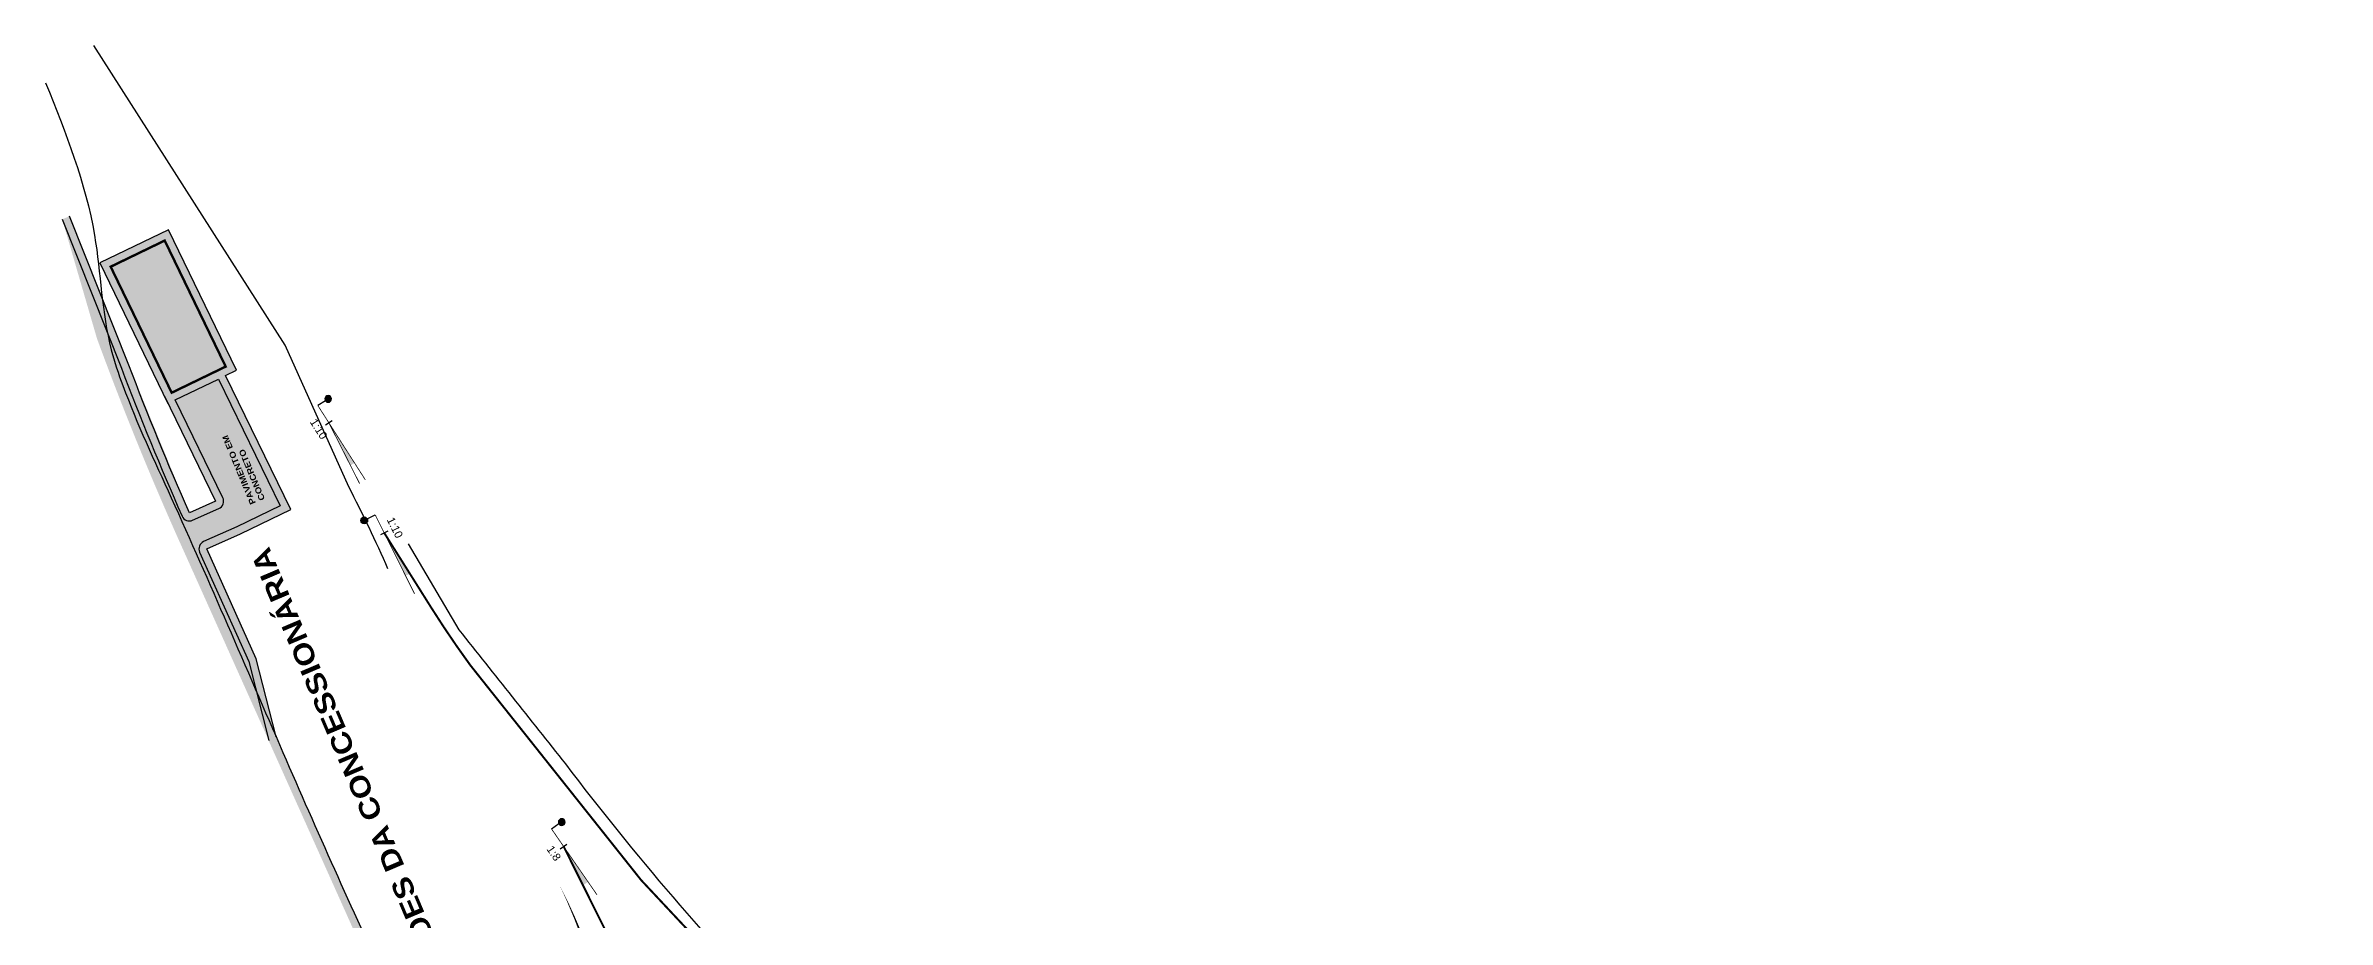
# Model space of a CAD drawing. Header units: metres. Extents: x 286532 to 329498, y 7396783 to 7466136.
# Drawn here: x 308363 to 308934, y 7433181 to 7433400 of the extents above; entities that cross this region are included whole.
import ezdxf
from ezdxf.enums import TextEntityAlignment as Align

# ---------------------------------------------------------------- set-up
doc = ezdxf.new("R2010")
doc.units = ezdxf.units.M
doc.header["$LTSCALE"] = 10
for name, color, linetype, lineweight in [('_AUXILIAR', 7, 'Continuous', 30), ('_HATCH CALÇADA PÁTIO JUNDIAI', 254, 'Continuous', 30), ('_HATCH_VIÁRIO JUNDIAI', 252, 'Continuous', 30), ('U-HZ-PATIO-JUNDIAI-VIAS', 7, 'Continuous', 30)]:
    doc.layers.add(name, color=color, linetype=linetype, lineweight=lineweight)
for name, color, linetype in [('_EDIFICACOES_PATIO_JUNDIAI', 40, 'Continuous'), ('_LIMITES', 130, 'FENCELINE2'), ('_VIA DE TESTE', 130, 'Continuous'), ('TEXTO', 3, 'Continuous'), ('U-HZ-AMV', 3, 'Continuous')]:
    doc.layers.add(name, color=color, linetype=linetype)
doc.styles.add('ARIAL', font='arial.ttf')
doc.styles.add('ARIAL_NEGRITO', font='ariblk.ttf')
doc.linetypes.add('FENCELINE2', pattern='A,0.25,-0.1,[132,ltypeshp.shx,S=0.1,R=0,X=-0.1,Y=0],-0.1,1', length=1.45)

# ---------------------------------------------------------------- blocks, each defined once
blk = doc.blocks.new('AMV 1_10 METADE')
at = {"layer": 'U-HZ-AMV'}
h = blk.add_hatch(color=250, dxfattribs=at)
h.dxf.hatch_style = 1
h.paths.add_polyline_path([(11.97, 1.2), (0, 0), (11.97, 0)])
at = {"layer": 'U-HZ-AMV', "ltscale": 5}
blk.add_hatch(color=256, dxfattribs=at).paths.add_polyline_path([(-4.2, -3.07, 1), (-5.86, -3.07, 1)])
for p, q in [((-5.03, -2.23), (-5.03, 0)), ((0, 1), (0, -1))]:
    blk.add_line(p, q, dxfattribs=at)
at = {"layer": 'U-HZ-AMV', "const_width": 0.2, "flags": 128}
for points in [[(-5.03, 0), (17, 0)], [(0, 0), (17, 1.7)]]:
    blk.add_lwpolyline(points, dxfattribs=at)
at = {"layer": 'U-HZ-AMV', "ltscale": 5}
blk.add_circle((-5.03, -3.07), 0.833, dxfattribs=at)
at = {"layer": 'U-HZ-AMV', "style": 'ARIAL'}
blk.add_attdef('1:10', text='', height=2, dxfattribs=at).set_placement((0, 3), align=Align.MIDDLE_CENTER)
blk = doc.blocks.new('A$C5B173561')
at = {"layer": '_VIA DE TESTE', "lineweight": 30, "const_width": 0.5, "flags": 128}
blk.add_lwpolyline([(309032.97, 7432788.3), (308779.58, 7432971.19, 0.00219), (308767.11, 7432980.11), (308664.02, 7433053.15, -0.080975), (308469.3, 7433245.01, -0.017368), (308459.55, 7433259.37), (308447.76, 7433278.11)], format="xyb", dxfattribs=at)
at = {"layer": 'U-HZ-PATIO-JUNDIAI-VIAS'}
blk.add_lwpolyline([(308434.47, 7433304.79, 0, 0, 0), (308491.37, 7433190.53, 0, 0.5, -0.023796), (308497.12, 7433177.47, 0.5, 0.5, 0), (308506.08, 7433154.15, 0.5, 0.5, 0.05209), (308524.94, 7433117.12, 0.5, 0.5, 0), (308566.62, 7433052.81, 0, 0, 0)], format="xyseb", dxfattribs=at)
at = {"layer": '_AUXILIAR', "ltscale": 0.7}
ref = blk.add_blockref('AMV 1_10 METADE', (308433.88, 7433305.71), dxfattribs=dict(at, xscale=-1, rotation=122.5721779228923))
ref.add_attrib('1:10', '1:10', dxfattribs={"layer": 'U-HZ-AMV', "ltscale": 0.7, "height": 2, "rotation": 302.5722, "style": 'ARIAL'}).set_placement((308431.38, 7433304.11), align=Align.MIDDLE_CENTER)
at = {"layer": '_AUXILIAR', "ltscale": 0.7, "rotation": 296.4737896136425}
blk.add_blockref('AMV 1_10 METADE', (308447.76, 7433278.11), dxfattribs=at).add_auto_attribs({'1:10': '1:10'})
blk = doc.blocks.new('AMV 1_8 - METADE')
at = {"layer": 'U-HZ-AMV'}
h = blk.add_hatch(color=250, dxfattribs=at)
h.dxf.hatch_style = 1
h.paths.add_polyline_path([(10.74, 1.53), (0, 0), (10.74, 0)])
at = {"layer": 'U-HZ-AMV', "ltscale": 5}
blk.add_hatch(color=256, dxfattribs=at).paths.add_polyline_path([(-4.46, -3.07, 1), (-6.12, -3.07, 1)])
for p, q in [((-5.29, -2.23), (-5.29, 0)), ((0, 1), (0, -1))]:
    blk.add_line(p, q, dxfattribs=at)
at = {"layer": 'U-HZ-AMV', "ltscale": 5, "const_width": 0.2, "flags": 128}
blk.add_lwpolyline([(-5.29, 0), (14.7, 0)], dxfattribs=at)
at = {"layer": 'U-HZ-AMV', "const_width": 0.2, "flags": 128}
blk.add_lwpolyline([(0, 0), (14.7, 2.1)], dxfattribs=at)
at = {"layer": 'U-HZ-AMV', "ltscale": 5}
blk.add_circle((-5.29, -3.07), 0.833, dxfattribs=at)
at = {"layer": 'U-HZ-AMV', "style": 'ARIAL'}
blk.add_attdef('1:8', text='', height=2, dxfattribs=at).set_placement((0, 3), align=Align.MIDDLE_CENTER)
blk = doc.blocks.new('A$C5E787E11')
at = {"layer": 'U-HZ-PATIO-JUNDIAI-VIAS'}
for points in [[(308471.72, 7433229.99, 0, 0, 0), (308508.15, 7433177.2, 0, 0.5, 0.061778), (308528.61, 7433154.21, 0.5, 0.5, 0), (308576.3, 7433112.38, 0.5, 0.5, 0.012674), (308604.25, 7433088.52, 0.5, 0.5, 0), (308606.29, 7433086.87, 0.5, 0.5, 0), (308608.34, 7433085.22, 0.5, 0.5, 0), (308610.4, 7433083.58, 0.5, 0.5, 0), (308612.46, 7433081.95, 0.5, 0.5, 0), (308614.52, 7433080.33, 0.5, 0.5, 0), (308616.59, 7433078.71, 0.5, 0.5, 0), (308618.66, 7433077.1, 0.5, 0.5, 0), (308620.74, 7433075.5, 0.5, 0.5, 0), (308622.82, 7433073.9, 0.5, 0.5, 0), (308624.9, 7433072.31, 0.5, 0.5, 0), (308626.98, 7433070.73, 0.5, 0.5, 0), (308629.07, 7433069.15, 0.5, 0.5, 0), (308631.15, 7433067.58, 0.5, 0.5, 0), (308633.24, 7433066.02, 0.5, 0.5, 0), (308635.34, 7433064.45, 0.5, 0.5, 0), (308637.43, 7433062.9, 0.5, 0.5, 0), (308639.52, 7433061.35, 0.5, 0.5, 0), (308641.62, 7433059.8, 0.5, 0.5, 0), (308643.71, 7433058.26, 0.5, 0.5, 0), (308645.81, 7433056.72, 0.5, 0.5, 0), (308647.91, 7433055.19, 0.5, 0.5, 0), (308650.01, 7433053.65, 0.5, 0.5, 0), (308652.11, 7433052.12, 0.5, 0.5, 0), (308654.21, 7433050.6, 0.5, 0.5, 0), (308656.31, 7433049.08, 0.5, 0.5, 0), (308658.4, 7433047.56, 0.5, 0.5, 0), (308660.5, 7433046.04, 0.5, 0.5, 0), (308662.6, 7433044.52, 0.5, 0.5, 0), (308664.69, 7433043.01, 0.5, 0.5, 0), (308666.78, 7433041.5, 0.5, 0.5, 0), (308670.41, 7433038.88, 0.5, 0.5, 0.000998), (308670.46, 7433038.85, 0.5, 0.5, 0), (308670.57, 7433038.77, 0.5, 0.5, 0), (308670.7, 7433038.67, 0.5, 0.5, 0), (308670.83, 7433038.58, 0.5, 0.5, 0), (308670.96, 7433038.49, 0.5, 0.5, 0), (308671.09, 7433038.39, 0.5, 0.5, 0), (308671.22, 7433038.3, 0.5, 0.5, 0), (308671.35, 7433038.2, 0.5, 0.5, 0), (308671.48, 7433038.11, 0.5, 0.5, 0), (308671.61, 7433038.02, 0.5, 0.5, 0), (308671.74, 7433037.92, 0.5, 0.5, 0), (308671.87, 7433037.83, 0.5, 0.5, 0), (308672, 7433037.74, 0.5, 0.5, 0), (308672.13, 7433037.64, 0.5, 0.5, 0), (308672.26, 7433037.55, 0.5, 0.5, 0), (308672.39, 7433037.45, 0.5, 0.5, 0), (308672.52, 7433037.36, 0.5, 0.5, 0), (308672.65, 7433037.27, 0.5, 0.5, 0), (308672.78, 7433037.17, 0.5, 0.5, 0), (308672.91, 7433037.08, 0.5, 0.5, 0), (308846.98, 7432911.45, 0, 0, 0)], [(308502.57, 7433159.06, 0.5, 0.5, 0), (308505.86, 7433144.78, 0.5, 0.5, 0.087431), (308526.16, 7433096.84, 0.5, 0.5, 0), (308558.23, 7433047.37, 0, 0, 0)]]:
    blk.add_lwpolyline(points, format="xyseb", dxfattribs=at)
at = {"layer": 'U-HZ-PATIO-JUNDIAI-VIAS', "const_width": 0.5}
for points in [[(308492.6, 7433199.73), (308512.01, 7433160.76, 0.027497), (308520.16, 7433146.43), (308576.22, 7433059.35)], [(308580.42, 7433062.06), (308536.08, 7433130.93, 0.014524), (308527.87, 7433142.91), (308505.89, 7433173.05)], [(308532.58, 7433150.73), (308548.49, 7433141.26, -0.043384)]]:
    blk.add_lwpolyline(points, format="xyb", dxfattribs=at)
at = {"layer": 'U-HZ-AMV', "ltscale": 0.7}
for p, rotation in [((308505.89, 7433173.05), 296.4737896117615), ((308532.58, 7433150.73), 318.7443270553445)]:
    blk.add_blockref('AMV 1_8 - METADE', p, dxfattribs=dict(at, rotation=rotation)).add_auto_attribs({'1:8': '1:8'})
ref = blk.add_blockref('AMV 1_8 - METADE', (308500.15, 7433169.58), dxfattribs=dict(at, xscale=-1, rotation=111.0916637967078))
ref.add_attrib('1:8', '1:8', dxfattribs={"ltscale": 0.7, "height": 2, "rotation": 291.0917, "style": 'ARIAL'}).set_placement((308497.38, 7433168.51), align=Align.MIDDLE_CENTER)
blk = doc.blocks.new('A$C5A2B7416')
at = {"layer": 'U-HZ-AMV', "ltscale": 0.7}
ref = blk.add_blockref('AMV 1_8 - METADE', (308492.6, 7433199.73), dxfattribs=dict(at, xscale=-1, rotation=124.6038919652136))
ref.add_attrib('1:8', '1:8', dxfattribs={"ltscale": 0.7, "height": 2, "rotation": 304.6039, "style": 'ARIAL'}).set_placement((308490.16, 7433198.04), align=Align.MIDDLE_CENTER)

msp = doc.modelspace()

# ---------------------------------------------------------------- hatches: boundary and pattern name
at = {"layer": '_EDIFICACOES_PATIO_JUNDIAI', "transparency": 33554559}
h = msp.add_hatch(color=256, dxfattribs=at)
h.dxf.hatch_style = 1
h.paths.add_polyline_path([(308392.879, 7433351.203), (308408.125, 7433319.698), (308394.622, 7433313.164), (308379.377, 7433344.669)])
at = {"layer": '_HATCH CALÇADA PÁTIO JUNDIAI', "ltscale": 0.7}
h = msp.add_hatch(color=256, dxfattribs=at)
h.dxf.hatch_style = 1
edge = h.paths.add_edge_path()
edge.add_line((308369.119, 7433357.281), (308367.26, 7433356.541))
edge.add_line((308367.26, 7433356.541), (308382.062, 7433319.341))
edge.add_arc((309115.462, 7433597.644), 784.429, 200.780213, 203.703026)
edge.add_arc((308399.038, 7433283.11), 2, 203.70303, 294.01767)
edge.add_line((308399.852, 7433281.283), (308406.424, 7433284.212))
edge.add_arc((308405.61, 7433286.039), 2, 294.01767, 385.98141)
edge.add_line((308407.408, 7433286.915), (308395.493, 7433311.363))
edge.add_line((308395.493, 7433311.363), (308406.296, 7433316.591))
edge.add_line((308406.296, 7433316.591), (308421.706, 7433284.926))
edge.add_line((308421.706, 7433284.926), (308410.945, 7433279.658))
edge.add_line((308410.945, 7433279.658), (308402.617, 7433275.954))
edge.add_arc((308403.43, 7433274.127), 2, 113.97331, 204.16146)
edge.add_line((308401.605, 7433273.308), (308413.884, 7433245.937))
edge.add_line((308413.884, 7433245.937), (308418.877, 7433226.256))
edge.add_line((308418.877, 7433226.256), (308420.746, 7433227.095))
edge.add_line((308420.746, 7433227.095), (308415.78, 7433246.597))
edge.add_line((308415.78, 7433246.597), (308403.43, 7433274.127))
edge.add_line((308403.43, 7433274.127), (308411.791, 7433277.845))
edge.add_line((308411.791, 7433277.845), (308424.378, 7433284.007))
edge.add_line((308424.378, 7433284.007), (308407.221, 7433319.26))
edge.add_line((308407.221, 7433319.26), (308392.817, 7433312.29))
edge.add_line((308392.817, 7433312.29), (308405.61, 7433286.039))
edge.add_line((308405.61, 7433286.039), (308399.038, 7433283.11))
edge.add_arc((309115.462, 7433597.644), 782.429, 200.779043, 203.703026, ccw=False)
edge.add_line((308383.926, 7433320.065), (308369.119, 7433357.281))
h = msp.add_hatch(color=256, dxfattribs=at)
h.dxf.hatch_style = 1
h.paths.add_polyline_path([(308410.796, 7433318.768), (308393.808, 7433353.874), (308376.705, 7433345.598), (308393.693, 7433310.492)])
h.paths.add_polyline_path([(308394.622, 7433313.164), (308379.377, 7433344.669), (308392.879, 7433351.203), (308408.125, 7433319.698)], flags=16)
h = msp.add_hatch(color=256, dxfattribs=at)
h.dxf.hatch_style = 1
edge = h.paths.add_edge_path()
edge.add_line((308567.117, 7433046.34), (308566.005, 7433044.677))
edge.add_line((308566.005, 7433044.677), (308577.96, 7433036.868))
edge.add_line((308577.96, 7433036.868), (308576.994, 7433029.237))
edge.add_arc((308707.536, 7433274.263), 277.631, 231.66016, 241.95271, ccw=False)
edge.add_line((308535.315, 7433056.504), (308508.312, 7433075.909))
edge.add_arc((308707.536, 7433274.263), 281.131, 202.87699, 224.87454, ccw=False)
edge.add_line((308448.518, 7433164.972), (308420.685, 7433227.134))
edge.add_line((308420.685, 7433227.134), (308418.816, 7433226.296))
edge.add_line((308418.816, 7433226.296), (308446.685, 7433164.174))
edge.add_arc((308707.536, 7433274.263), 283.131, 202.88154, 224.91097)
edge.add_line((308507.022, 7433074.37), (308526.459, 7433060.759))
edge.add_arc((308720.986, 7433296.992), 306.018, 230.53011, 241.72757)
edge.add_arc((308578.405, 7433031.884), 5, 241.72757, 358.63077)
edge.add_arc((308573.529, 7433030.213), 9.995, 8.93416, 54.87224)
edge.add_arc((308573.526, 7433030.209), 10, 54.86919, 56.8581)
edge.add_line((308578.993, 7433038.582), (308567.117, 7433046.34))
edge = h.paths.add_edge_path()
edge.add_line((308603.654, 7433075.232), (308601.982, 7433074.134))
edge.add_line((308601.982, 7433074.134), (308615.798, 7433052.883))
edge.add_line((308615.798, 7433052.883), (308595.004, 7433039.405))
edge.add_arc((308600.443, 7433031.014), 10, 122.94846, 185.60706)
edge.add_line((308590.491, 7433030.037), (308591.204, 7433022.766))
edge.add_arc((308596.181, 7433023.255), 5, 185.60706, 245.10736)
edge.add_line((308594.076, 7433018.72), (308629.768, 7433002.157))
edge.add_arc((308631.873, 7433006.693), 5, 245.10736, 335.10736)
edge.add_line((308636.408, 7433004.588), (308639.564, 7433011.389))
edge.add_arc((308684.919, 7432990.343), 50, 144.92555, 155.10736, ccw=False)
edge.add_line((308643.999, 7433019.076), (308649.842, 7433027.398))
edge.add_arc((308649.024, 7433027.973), 1, 324.92555, 444.92555)
edge.add_arc((308648.206, 7433028.547), 1, 24.92555, 144.92555)
edge.add_line((308647.387, 7433029.122), (308641.39, 7433020.581))
edge.add_arc((308682.31, 7432991.849), 50, 144.92555, 155.10736)
edge.add_line((308636.955, 7433012.895), (308634.529, 7433007.665))
edge.add_line((308634.529, 7433007.665), (308625.458, 7433011.874))
edge.add_line((308625.458, 7433011.874), (308630.134, 7433021.953))
edge.add_line((308630.134, 7433021.953), (308639.204, 7433034.869))
edge.add_arc((308638.386, 7433035.443), 0.999, 324.96286, 468.38332)
edge.add_arc((308638.384, 7433035.442), 1, 108.27045, 145.00106)
edge.add_line((308637.565, 7433036.016), (308628.395, 7433022.956))
edge.add_line((308628.395, 7433022.956), (308623.643, 7433012.716))
edge.add_line((308623.643, 7433012.716), (308614.572, 7433016.925))
edge.add_line((308614.572, 7433016.925), (308619.699, 7433027.973))
edge.add_line((308619.699, 7433027.973), (308633.979, 7433048.311))
edge.add_line((308633.979, 7433048.311), (308660.168, 7433029.923))
edge.add_line((308660.168, 7433029.923), (308650.086, 7433015.563))
edge.add_arc((308691.006, 7432986.831), 50, 144.92555, 155.10736)
edge.add_line((308645.651, 7433007.877), (308642.758, 7433001.642))
edge.add_arc((308647.293, 7432999.537), 5, 155.10736, 245.10736)
edge.add_line((308645.189, 7432995.002), (308691.23, 7432973.637))
edge.add_line((308691.23, 7432973.637), (308711.603, 7432959.803))
edge.add_line((308711.603, 7432959.803), (308715.955, 7432957.744))
edge.add_line((308715.955, 7432957.744), (308716.918, 7432959.82))
edge.add_line((308716.918, 7432959.82), (308692.714, 7432976.256))
edge.add_line((308692.714, 7432976.256), (308646.451, 7432997.723))
edge.add_arc((308647.293, 7432999.537), 2, 155.10736, 245.10736, ccw=False)
edge.add_line((308645.479, 7433000.379), (308648.26, 7433006.372))
edge.add_arc((308693.615, 7432985.326), 50, 144.92555, 155.10736, ccw=False)
edge.add_line((308652.695, 7433014.058), (308663.773, 7433029.836))
edge.add_line((308663.773, 7433029.836), (308633.492, 7433051.097))
edge.add_line((308633.492, 7433051.097), (308617.96, 7433028.977))
edge.add_line((308617.96, 7433028.977), (308611.916, 7433015.953))
edge.add_line((308611.916, 7433015.953), (308633.687, 7433005.851))
edge.add_line((308633.687, 7433005.851), (308634.594, 7433005.43))
edge.add_arc((308631.873, 7433006.693), 3, 245.10736, 335.10736, ccw=False)
edge.add_line((308630.61, 7433003.972), (308594.918, 7433020.534))
edge.add_arc((308596.181, 7433023.255), 3, 185.60706, 245.10736, ccw=False)
edge.add_line((308593.195, 7433022.962), (308592.481, 7433030.232))
edge.add_arc((308600.443, 7433031.014), 8, 122.94846, 185.60706, ccw=False)
edge.add_line((308596.092, 7433037.727), (308618.564, 7433052.292))
edge.add_line((308618.564, 7433052.292), (308603.654, 7433075.232))
edge = h.paths.add_edge_path()
edge.add_line((308589.342, 7433066.027), (308587.67, 7433064.929))
edge.add_line((308587.67, 7433064.929), (308593.374, 7433056.224))
edge.add_arc((308590.857, 7433054.592), 3, -57.05154, 32.94846, ccw=False)
edge.add_line((308592.489, 7433052.075), (308585.245, 7433047.38))
edge.add_arc((308583.613, 7433049.898), 3, 236.84856, 302.94846, ccw=False)
edge.add_line((308581.973, 7433047.386), (308572.097, 7433053.837))
edge.add_line((308572.097, 7433053.837), (308571.008, 7433052.159))
edge.add_arc((308590.556, 7433081.235), 35.036, 236.08743, 237.58273)
edge.add_line((308571.774, 7433051.659), (308580.879, 7433045.712))
edge.add_arc((308583.613, 7433049.898), 5, 236.84856, 302.94846)
edge.add_line((308586.333, 7433045.702), (308593.576, 7433050.397))
edge.add_arc((308590.857, 7433054.592), 5, 302.94846, 392.94846)
edge.add_line((308595.053, 7433057.312), (308589.342, 7433066.027))
at = {"layer": '_HATCH_VIÁRIO JUNDIAI', "ltscale": 0.7}
h = msp.add_hatch(color=256, dxfattribs=at)
h.dxf.hatch_style = 1
h.paths.add_polyline_path([(308406.296, 7433316.591), (308395.493, 7433311.363), (308407.408, 7433286.915, -0.4242881), (308406.424, 7433284.212), (308399.852, 7433281.283, -0.4158229), (308397.206, 7433282.306, -0.0127539), (308382.062, 7433319.341), (308367.26, 7433356.541), (308375.942, 7433326.738, 0.0185599), (308398.069, 7433272.639), (308418.877, 7433226.256), (308413.884, 7433245.937), (308401.605, 7433273.308, -0.4151757), (308402.617, 7433275.954), (308410.945, 7433279.658), (308421.706, 7433284.926)])

# ---------------------------------------------------------------- linework, layer by layer
at = {"layer": '_AUXILIAR', "ltscale": 0.7}
msp.add_lwpolyline([(308367.26, 7433356.541), (308382.062, 7433319.341, 0.0127539), (308397.206, 7433282.306, 0.4158229), (308399.852, 7433281.283), (308406.424, 7433284.212, 0.4242881), (308407.408, 7433286.915), (308395.493, 7433311.363), (308406.296, 7433316.591), (308421.706, 7433284.926), (308410.945, 7433279.658), (308402.617, 7433275.954, 0.4151757), (308401.605, 7433273.308), (308413.884, 7433245.937), (308418.877, 7433226.256)], format="xyb", dxfattribs=at)
at = {"layer": '_AUXILIAR', "linetype": 'Continuous', "ltscale": 0.7}
msp.add_lwpolyline([(308392.822, 7433312.293), (308392.817, 7433312.29), (308405.61, 7433286.039), (308399.038, 7433283.11, -0.012759), (308383.926, 7433320.065), (308369.119, 7433357.281)], format="xyb", dxfattribs=at)
for points in [[(308408.096, 7433317.462), (308410.796, 7433318.768), (308393.808, 7433353.874), (308376.705, 7433345.598), (308393.693, 7433310.492)], [(308407.221, 7433319.26), (308394.622, 7433313.164)], [(308395.493, 7433311.363), (308406.296, 7433316.591)], [(308420.746, 7433227.095), (308415.78, 7433246.597), (308403.43, 7433274.127), (308411.791, 7433277.845), (308424.378, 7433284.007), (308408.096, 7433317.462)]]:
    msp.add_lwpolyline(points, dxfattribs=at)
at = {"layer": '_EDIFICACOES_PATIO_JUNDIAI', "ltscale": 10, "const_width": 0.6}
msp.add_lwpolyline([(308392.879, 7433351.203), (308408.125, 7433319.698), (308394.622, 7433313.164), (308379.377, 7433344.669), (308392.879, 7433351.203)], dxfattribs=at)
at = {"layer": '_LIMITES', "ltscale": 0.05}
msp.add_lwpolyline([(308448.695, 7433269.104, 0.0174253), (308438.887, 7433289.637), (308423.022, 7433325.015), (308375.167, 7433399.942)], format="xyb", dxfattribs=at)
at = {"layer": '_LIMITES', "ltscale": 0.05, "flags": 128}
msp.add_lwpolyline([(308924.553, 7432870.254), (308679.936, 7433046.807), (308645.452, 7433070.743), (308630.034, 7433082.993), (308611.798, 7433097.842, -0.0600243), (308493.119, 7433220.362, -0.0002387), (308466.499, 7433253.899), (308453.823, 7433275.41)], format="xyb", dxfattribs=at)
at = {"layer": '_LIMITES', "ltscale": 0.05}
msp.add_open_spline([(308363.116, 7433390.644), (308368.113, 7433378.152), (308376.723, 7433356.626), (308377.151, 7433330.017), (308384.652, 7433308.227), (308400.113, 7433275.158), (308421.527, 7433224.866), (308445.418, 7433171.082), (308466.799, 7433126.695), (308490.285, 7433094.595), (308518.276, 7433065.1), (308547.677, 7433041.64), (308570.117, 7433029.166), (308579.016, 7433024.22)], degree=3, knots=[0, 0, 0, 0, 40.0233931, 68.9676471, 78.3709758, 108.9258322, 178.4590368, 242.3069963, 285.6016161, 325.8894069, 361.0032131, 407.4436484, 437.9637638, 437.9637638, 437.9637638, 437.9637638], dxfattribs=at)

# ---------------------------------------------------------------- block references
at = {"layer": '_VIA DE TESTE', "ltscale": 0.05}
for name in ['A$C5B173561', 'A$C5E787E11', 'A$C5A2B7416']:
    msp.add_blockref(name, (0, 0), dxfattribs=at)

# ---------------------------------------------------------------- texts
at = {"layer": '_AUXILIAR', "insert": (308414.307, 7433285.033), "char_height": 1.5, "attachment_point": 1, "rotation": 112.53463, "style": 'ARIAL_NEGRITO'}
msp.add_mtext_dynamic_manual_height_columns('PAVIMENTO EM \\PCONCRETO', width=36.01402, gutter_width=25, heights=[0], dxfattribs=at)
at = {"layer": 'TEXTO', "style": 'ARIAL_NEGRITO'}
msp.add_text('INSTALAÇÕES DA CONCESSIONÁRIA', height=5, rotation=113.0179, dxfattribs=at).set_placement((308476.186, 7433140.032))

doc.saveas('drawing.dxf')
